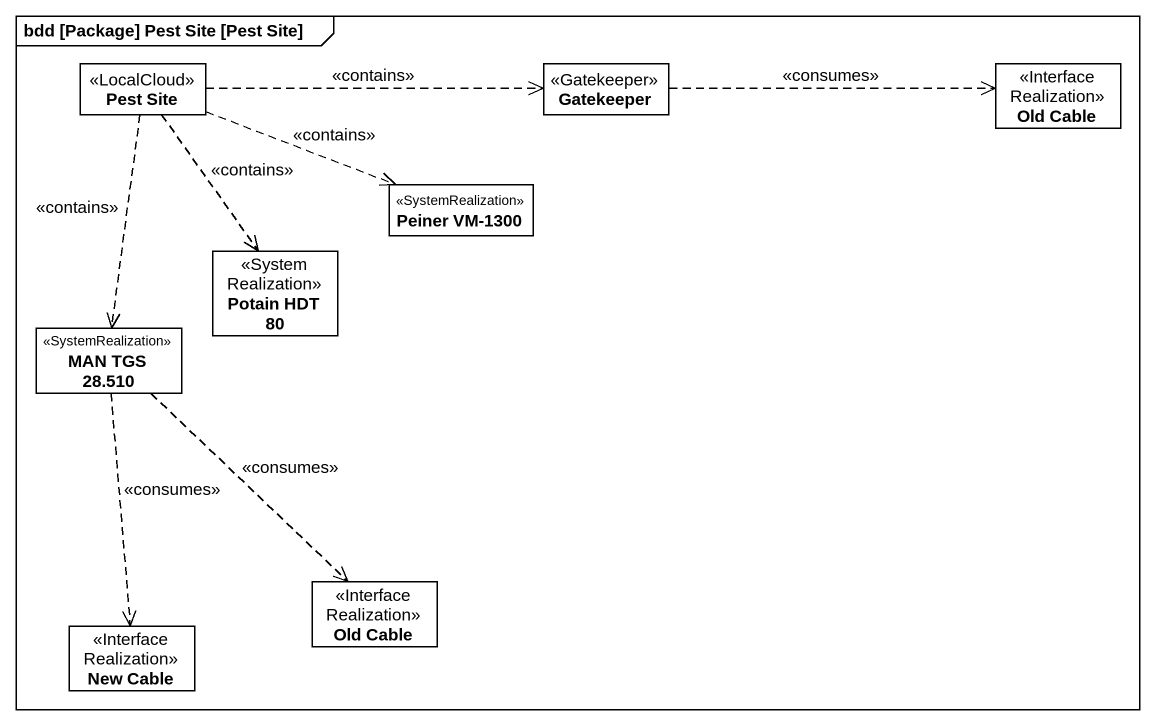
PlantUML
@startuml
mainframe bdd [Package] Pest Site [Pest Site]
hide circle
hide empty members
class "Pest Site" as Pest_Site <<LocalCloud>>
class Gatekeeper <<Gatekeeper>>
class "Old Cable" as Old_Cable <<InterfaceRealization>>
class "Peiner VM-1300" as Peiner_VM_1300 <<SystemRealization>>
class "Potain HDT 80" as Potain_HDT_80 <<SystemRealization>>
class "MAN TGS 28.510" as MAN_TGS_28_510 <<SystemRealization>>
class "New Cable" as New_Cable <<InterfaceRealization>>
class "Old Cable" as Old_Cable_2 <<InterfaceRealization>>
Pest_Site .right.> Gatekeeper : <<contains>>
Pest_Site .right.> Peiner_VM_1300 : <<contains>>
Pest_Site ..> Potain_HDT_80 : <<contains>>
Pest_Site ..> MAN_TGS_28_510 : <<contains>>
Gatekeeper .right.> Old_Cable : <<consumes>>
MAN_TGS_28_510 ..> New_Cable : <<consumes>>
MAN_TGS_28_510 ..> Old_Cable_2 : <<consumes>>
@enduml
